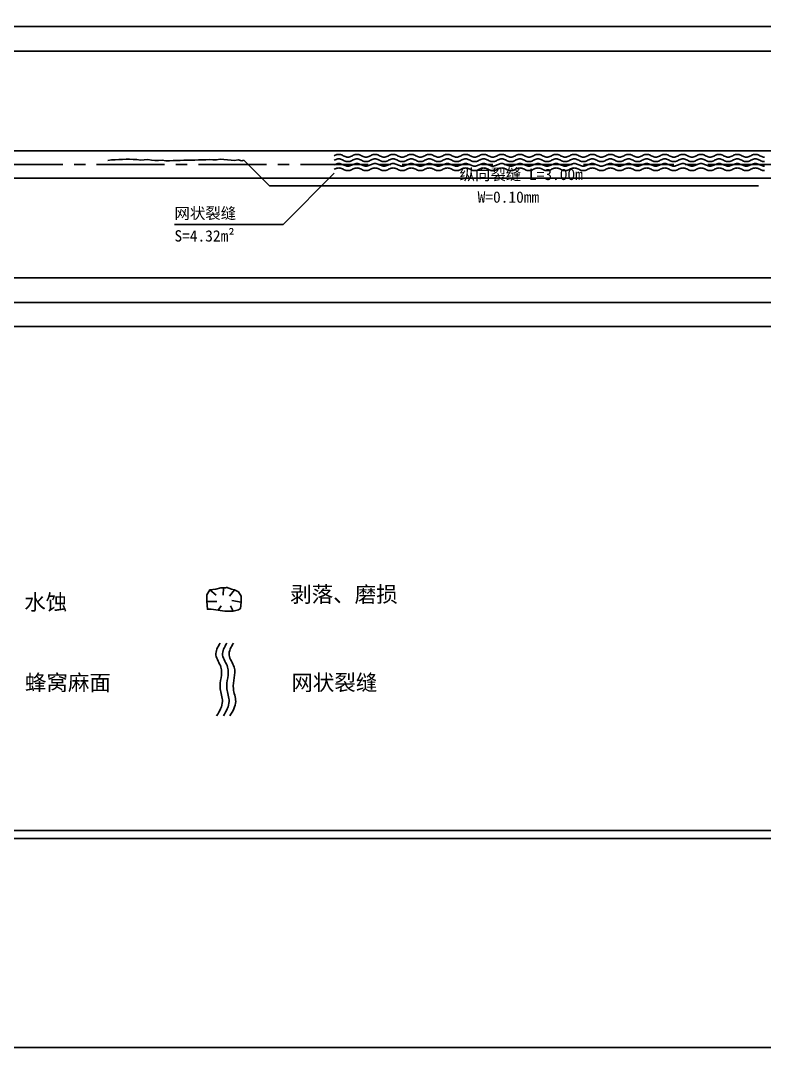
# Model space of a CAD drawing. Header units: millimetres. Extents: x -37 to 615, y -10473 to 23.
# Drawn here: x 224.5 to 388.8, y -7154 to -6926.1 of the extents above; entities that cross this region are included whole.
import ezdxf

# ---------------------------------------------------------------- set-up
doc = ezdxf.new("R2010")
doc.units = ezdxf.units.MM
doc.linetypes.add('CENTER2', pattern=[1.125, 0.75, -0.125, 0.125, -0.125])
doc.layers.add('图层1', color=7, linetype='Continuous')
doc.styles.get("Standard").update_dxf_attribs({"font": ''})
doc.styles.get('Standard').set_extended_font_data('SimSun')

# ---------------------------------------------------------------- blocks, each defined once
blk = doc.blocks.new('adfsd')
at = {"lineweight": -2, "ltscale": 0.5}
for p, q in [((1140.8968, -3083.6944), (1140.9363, -3083.7288)), ((1140.9831, -3083.682), (1140.9811, -3083.7288)), ((1141.0531, -3083.6944), (1141.0217, -3083.7349)), ((1140.8762, -3083.7683), (1140.9404, -3083.7694)), ((1141.0942, -3083.7725), (1141.036, -3083.7633)), ((1140.9482, -3083.8238), (1140.9689, -3083.7958)), ((1141.0448, -3083.83), (1141.0278, -3083.7958))]:
    blk.add_line(p, q, dxfattribs=at)
blk.add_lwpolyline([(1140.9996, -3083.682), (1140.9667, -3083.682), (1140.9338, -3083.6903), (1140.8968, -3083.6944), (1140.8762, -3083.7272), (1140.8762, -3083.7683), (1140.8803, -3083.8177), (1140.905, -3083.8177), (1140.9914, -3083.83), (1141.0448, -3083.83), (1141.0777, -3083.8218), (1141.0901, -3083.8136), (1141.0942, -3083.7725), (1141.0942, -3083.7355), (1141.0777, -3083.7067), (1141.0531, -3083.6944), (1141.0325, -3083.6903), (1140.9996, -3083.6779)], dxfattribs=at)

msp = doc.modelspace()

# ---------------------------------------------------------------- linework, layer by layer
at = {"color": 0}
for p, q in [((83.82, -6927.41), (483.82, -6927.41)), ((83.82, -6932.91), (483.82, -6932.91)), ((83.82, -6954.91), (483.82, -6954.91)), ((83.82, -6960.91), (483.82, -6960.91)), ((83.82, -6982.91), (483.82, -6982.91)), ((83.82, -6988.41), (483.82, -6988.41)), ((83.82, -6993.66), (483.82, -6993.66))]:
    msp.add_line(p, q, dxfattribs=at)
at = {"color": 1, "linetype": 'CENTER2', "ltscale": 20}
msp.add_line((83.82, -6957.91), (483.82, -6957.91), dxfattribs=at)
at = {"color": 0, "linetype": 'ByBlock'}
msp.add_line((529.17, -7105), (0, -7105), dxfattribs=at)
at = {"color": 3, "linetype": 'ByBlock'}
for points in [[(-36.77, -6691.81), (615.38, -6691.81), (615.38, -7152.93), (-36.77, -7152.93)], [(-36.77, -7106.81), (615.38, -7106.81), (615.38, -7567.93), (-36.77, -7567.93)]]:
    msp.add_lwpolyline(points, close=True, dxfattribs=at)
at = {"color": 7}
for points in [[(293.8, -6955.97), (294, -6955.88), (294.2, -6955.8), (294.4, -6955.73), (294.6, -6955.69), (294.8, -6955.67), (295, -6955.69), (295.2, -6955.73), (295.4, -6955.8), (295.6, -6955.88), (295.8, -6955.97), (296, -6956.07), (296.2, -6956.15), (296.4, -6956.22), (296.6, -6956.26), (296.8, -6956.27), (297, -6956.26), (297.2, -6956.22), (297.4, -6956.15), (297.6, -6956.07), (297.8, -6955.97), (298, -6955.88), (298.2, -6955.8), (298.4, -6955.73), (298.6, -6955.69), (298.8, -6955.67), (299, -6955.69), (299.2, -6955.73), (299.4, -6955.8), (299.6, -6955.88), (299.8, -6955.97), (300, -6956.07), (300.2, -6956.15), (300.4, -6956.22), (300.6, -6956.26), (300.8, -6956.27), (301, -6956.26), (301.2, -6956.22), (301.4, -6956.15), (301.6, -6956.07), (301.8, -6955.97), (302, -6955.88), (302.2, -6955.8), (302.4, -6955.73), (302.6, -6955.69), (302.8, -6955.67), (303, -6955.69), (303.2, -6955.73), (303.4, -6955.8), (303.6, -6955.88), (303.8, -6955.97), (304, -6956.07), (304.2, -6956.15), (304.4, -6956.22), (304.6, -6956.26), (304.8, -6956.27), (305, -6956.26), (305.2, -6956.22), (305.4, -6956.15), (305.6, -6956.07), (305.8, -6955.97), (306, -6955.88), (306.2, -6955.8), (306.4, -6955.73), (306.6, -6955.69), (306.8, -6955.67), (307, -6955.69), (307.2, -6955.73), (307.4, -6955.8), (307.6, -6955.88), (307.8, -6955.97), (308, -6956.07), (308.2, -6956.15), (308.4, -6956.22), (308.6, -6956.26), (308.8, -6956.27), (309, -6956.26), (309.2, -6956.22), (309.4, -6956.15), (309.6, -6956.07), (309.8, -6955.97), (310, -6955.88), (310.2, -6955.8), (310.4, -6955.73), (310.6, -6955.69), (310.8, -6955.67), (311, -6955.69), (311.2, -6955.73), (311.4, -6955.8), (311.6, -6955.88), (311.8, -6955.97), (312, -6956.07), (312.2, -6956.15), (312.4, -6956.22), (312.6, -6956.26), (312.8, -6956.27), (313, -6956.26), (313.2, -6956.22), (313.4, -6956.15), (313.6, -6956.07), (313.8, -6955.97), (314, -6955.88), (314.2, -6955.8), (314.4, -6955.73), (314.6, -6955.69), (314.8, -6955.67), (315, -6955.69), (315.2, -6955.73), (315.4, -6955.8), (315.6, -6955.88), (315.8, -6955.97), (316, -6956.07), (316.2, -6956.15), (316.4, -6956.22), (316.6, -6956.26), (316.8, -6956.27), (317, -6956.26), (317.2, -6956.22), (317.4, -6956.15), (317.6, -6956.07), (317.8, -6955.97), (318, -6955.88), (318.2, -6955.8), (318.4, -6955.73), (318.6, -6955.69), (318.8, -6955.67), (319, -6955.69), (319.2, -6955.73), (319.4, -6955.8), (319.6, -6955.88), (319.8, -6955.97), (320, -6956.07), (320.2, -6956.15), (320.4, -6956.22), (320.6, -6956.26), (320.8, -6956.27), (321, -6956.26), (321.2, -6956.22), (321.4, -6956.15), (321.6, -6956.07), (321.8, -6955.97), (322, -6955.88), (322.2, -6955.8), (322.4, -6955.73), (322.6, -6955.69), (322.8, -6955.67), (323, -6955.69), (323.2, -6955.73), (323.4, -6955.8), (323.6, -6955.88), (323.8, -6955.97), (324, -6956.07), (324.2, -6956.15), (324.4, -6956.22), (324.6, -6956.26), (324.8, -6956.27), (325, -6956.26), (325.2, -6956.22), (325.4, -6956.15), (325.6, -6956.07), (325.8, -6955.97), (326, -6955.88), (326.2, -6955.8), (326.4, -6955.73), (326.6, -6955.69), (326.8, -6955.67), (327, -6955.69), (327.2, -6955.73), (327.4, -6955.8), (327.6, -6955.88), (327.8, -6955.97), (328, -6956.07), (328.2, -6956.15), (328.4, -6956.22), (328.6, -6956.26), (328.8, -6956.27), (329, -6956.26), (329.2, -6956.22), (329.4, -6956.15), (329.6, -6956.07), (329.8, -6955.97), (330, -6955.88), (330.2, -6955.8), (330.4, -6955.73), (330.6, -6955.69), (330.8, -6955.67), (331, -6955.69), (331.2, -6955.73), (331.4, -6955.8), (331.6, -6955.88), (331.8, -6955.97), (332, -6956.07), (332.2, -6956.15), (332.4, -6956.22), (332.6, -6956.26), (332.8, -6956.27), (333, -6956.26), (333.2, -6956.22), (333.4, -6956.15), (333.6, -6956.07), (333.8, -6955.97), (334, -6955.88), (334.2, -6955.8), (334.4, -6955.73), (334.6, -6955.69), (334.8, -6955.67), (335, -6955.69), (335.2, -6955.73), (335.4, -6955.8), (335.6, -6955.88), (335.8, -6955.97), (336, -6956.07), (336.2, -6956.15), (336.4, -6956.22), (336.6, -6956.26), (336.8, -6956.27), (337, -6956.26), (337.2, -6956.22), (337.4, -6956.15), (337.6, -6956.07), (337.8, -6955.97), (338, -6955.88), (338.2, -6955.8), (338.4, -6955.73), (338.6, -6955.69), (338.8, -6955.67), (339, -6955.69), (339.2, -6955.73), (339.4, -6955.8), (339.6, -6955.88), (339.8, -6955.97), (340, -6956.07), (340.2, -6956.15), (340.4, -6956.22), (340.6, -6956.26), (340.8, -6956.27), (341, -6956.26), (341.2, -6956.22), (341.4, -6956.15), (341.6, -6956.07), (341.8, -6955.97), (342, -6955.88), (342.2, -6955.8), (342.4, -6955.73), (342.6, -6955.69), (342.8, -6955.67), (343, -6955.69), (343.2, -6955.73), (343.4, -6955.8), (343.6, -6955.88), (343.8, -6955.97), (344, -6956.07), (344.2, -6956.15), (344.4, -6956.22), (344.6, -6956.26), (344.8, -6956.27), (345, -6956.26), (345.2, -6956.22), (345.4, -6956.15), (345.6, -6956.07), (345.8, -6955.97), (346, -6955.88), (346.2, -6955.8), (346.4, -6955.73), (346.6, -6955.69), (346.8, -6955.67), (347, -6955.69), (347.2, -6955.73), (347.4, -6955.8), (347.6, -6955.88), (347.8, -6955.97), (348, -6956.07), (348.2, -6956.15), (348.4, -6956.22), (348.6, -6956.26), (348.8, -6956.27), (349, -6956.26), (349.2, -6956.22), (349.4, -6956.15), (349.6, -6956.07), (349.8, -6955.97), (350, -6955.88), (350.2, -6955.8), (350.4, -6955.73), (350.6, -6955.69), (350.8, -6955.67), (351, -6955.69), (351.2, -6955.73), (351.4, -6955.8), (351.6, -6955.88), (351.8, -6955.97), (352, -6956.07), (352.2, -6956.15), (352.4, -6956.22), (352.6, -6956.26), (352.8, -6956.27), (353, -6956.26), (353.2, -6956.22), (353.4, -6956.15), (353.6, -6956.07), (353.8, -6955.97), (354, -6955.88), (354.2, -6955.8), (354.4, -6955.73), (354.6, -6955.69), (354.8, -6955.67), (355, -6955.69), (355.2, -6955.73), (355.4, -6955.8), (355.6, -6955.88), (355.8, -6955.97), (356, -6956.07), (356.2, -6956.15), (356.4, -6956.22), (356.6, -6956.26), (356.8, -6956.27), (357, -6956.26), (357.2, -6956.22), (357.4, -6956.15), (357.6, -6956.07), (357.8, -6955.97), (358, -6955.88), (358.2, -6955.8), (358.4, -6955.73), (358.6, -6955.69), (358.8, -6955.67), (359, -6955.69), (359.2, -6955.73), (359.4, -6955.8), (359.6, -6955.88), (359.8, -6955.97), (360, -6956.07), (360.2, -6956.15), (360.4, -6956.22), (360.6, -6956.26), (360.8, -6956.27), (361, -6956.26), (361.2, -6956.22), (361.4, -6956.15), (361.6, -6956.07), (361.8, -6955.97), (362, -6955.88), (362.2, -6955.8), (362.4, -6955.73), (362.6, -6955.69), (362.8, -6955.67), (363, -6955.69), (363.2, -6955.73), (363.4, -6955.8), (363.6, -6955.88), (363.8, -6955.97), (364, -6956.07), (364.2, -6956.15), (364.4, -6956.22), (364.6, -6956.26), (364.8, -6956.27), (365, -6956.26), (365.2, -6956.22), (365.4, -6956.15), (365.6, -6956.07), (365.8, -6955.97), (366, -6955.88), (366.2, -6955.8), (366.4, -6955.73), (366.6, -6955.69), (366.8, -6955.67), (367, -6955.69), (367.2, -6955.73), (367.4, -6955.8), (367.6, -6955.88), (367.8, -6955.97), (368, -6956.07), (368.2, -6956.15), (368.4, -6956.22), (368.6, -6956.26), (368.8, -6956.27), (369, -6956.26), (369.2, -6956.22), (369.4, -6956.15), (369.6, -6956.07), (369.8, -6955.97), (370, -6955.88), (370.2, -6955.8), (370.4, -6955.73), (370.6, -6955.69), (370.8, -6955.67), (371, -6955.69), (371.2, -6955.73), (371.4, -6955.8), (371.6, -6955.88), (371.8, -6955.97), (372, -6956.07), (372.2, -6956.15), (372.4, -6956.22), (372.6, -6956.26), (372.8, -6956.27), (373, -6956.26), (373.2, -6956.22), (373.4, -6956.15), (373.6, -6956.07), (373.8, -6955.97), (374, -6955.88), (374.2, -6955.8), (374.4, -6955.73), (374.6, -6955.69), (374.8, -6955.67), (375, -6955.69), (375.2, -6955.73), (375.4, -6955.8), (375.6, -6955.88), (375.8, -6955.97), (376, -6956.07), (376.2, -6956.15), (376.4, -6956.22), (376.6, -6956.26), (376.8, -6956.27), (377, -6956.26), (377.2, -6956.22), (377.4, -6956.15), (377.6, -6956.07), (377.8, -6955.97), (378, -6955.88), (378.2, -6955.8), (378.4, -6955.73), (378.6, -6955.69), (378.8, -6955.67), (379, -6955.69), (379.2, -6955.73), (379.4, -6955.8), (379.6, -6955.88), (379.8, -6955.97), (380, -6956.07), (380.2, -6956.15), (380.4, -6956.22), (380.6, -6956.26), (380.8, -6956.27), (381, -6956.26), (381.2, -6956.22), (381.4, -6956.15), (381.6, -6956.07), (381.8, -6955.97), (382, -6955.88), (382.2, -6955.8), (382.4, -6955.73), (382.6, -6955.69), (382.8, -6955.67), (383, -6955.69), (383.2, -6955.73), (383.4, -6955.8), (383.6, -6955.88), (383.8, -6955.97), (384, -6956.07), (384.2, -6956.15), (384.4, -6956.22), (384.6, -6956.26), (384.8, -6956.27), (385, -6956.26), (385.2, -6956.22), (385.4, -6956.15), (385.6, -6956.07), (385.8, -6955.97), (386, -6955.88), (386.2, -6955.8), (386.4, -6955.73), (386.6, -6955.69), (386.8, -6955.67), (387, -6955.69), (387.2, -6955.73), (387.4, -6955.8), (387.6, -6955.88), (387.8, -6955.97), (388, -6956.07), (388.2, -6956.15), (388.4, -6956.22), (388.6, -6956.26), (388.8, -6956.27)], [(243.8, -6957.03), (244.6, -6956.87), (245.4, -6956.91), (246.2, -6956.79), (247, -6956.78), (247.8, -6956.72), (248.6, -6956.72), (249.4, -6956.84), (250.2, -6956.8), (251, -6956.92), (251.8, -6956.91), (252.6, -6956.82), (253.4, -6956.92), (254.2, -6957.02), (255, -6957.01), (255.8, -6956.97), (256.6, -6957.12), (257.4, -6957.12), (258.2, -6957.04), (259, -6957.02), (259.8, -6957.03), (260.6, -6956.97), (261.4, -6956.96), (262.2, -6956.93), (263, -6956.92), (263.8, -6956.86), (264.6, -6956.87), (265.4, -6956.85), (266.2, -6956.83), (267, -6956.86), (267.8, -6956.85), (268.6, -6956.72), (269.4, -6956.83), (270.2, -6956.91), (271, -6956.97), (271.8, -6957.02), (272.6, -6956.9), (273.4, -6957.09), (273.8, -6956.95)], [(273.8, -6956.95), (279.46, -6962.6), (387.46, -6962.6)], [(293.8, -6956.97), (294, -6956.88), (294.2, -6956.8), (294.4, -6956.73), (294.6, -6956.69), (294.8, -6956.67), (295, -6956.69), (295.2, -6956.73), (295.4, -6956.8), (295.6, -6956.88), (295.8, -6956.97), (296, -6957.07), (296.2, -6957.15), (296.4, -6957.22), (296.6, -6957.26), (296.8, -6957.27), (297, -6957.26), (297.2, -6957.22), (297.4, -6957.15), (297.6, -6957.07), (297.8, -6956.97), (298, -6956.88), (298.2, -6956.8), (298.4, -6956.73), (298.6, -6956.69), (298.8, -6956.67), (299, -6956.69), (299.2, -6956.73), (299.4, -6956.8), (299.6, -6956.88), (299.8, -6956.97), (300, -6957.07), (300.2, -6957.15), (300.4, -6957.22), (300.6, -6957.26), (300.8, -6957.27), (301, -6957.26), (301.2, -6957.22), (301.4, -6957.15), (301.6, -6957.07), (301.8, -6956.97), (302, -6956.88), (302.2, -6956.8), (302.4, -6956.73), (302.6, -6956.69), (302.8, -6956.67), (303, -6956.69), (303.2, -6956.73), (303.4, -6956.8), (303.6, -6956.88), (303.8, -6956.97), (304, -6957.07), (304.2, -6957.15), (304.4, -6957.22), (304.6, -6957.26), (304.8, -6957.27), (305, -6957.26), (305.2, -6957.22), (305.4, -6957.15), (305.6, -6957.07), (305.8, -6956.97), (306, -6956.88), (306.2, -6956.8), (306.4, -6956.73), (306.6, -6956.69), (306.8, -6956.67), (307, -6956.69), (307.2, -6956.73), (307.4, -6956.8), (307.6, -6956.88), (307.8, -6956.97), (308, -6957.07), (308.2, -6957.15), (308.4, -6957.22), (308.6, -6957.26), (308.8, -6957.27), (309, -6957.26), (309.2, -6957.22), (309.4, -6957.15), (309.6, -6957.07), (309.8, -6956.97), (310, -6956.88), (310.2, -6956.8), (310.4, -6956.73), (310.6, -6956.69), (310.8, -6956.67), (311, -6956.69), (311.2, -6956.73), (311.4, -6956.8), (311.6, -6956.88), (311.8, -6956.97), (312, -6957.07), (312.2, -6957.15), (312.4, -6957.22), (312.6, -6957.26), (312.8, -6957.27), (313, -6957.26), (313.2, -6957.22), (313.4, -6957.15), (313.6, -6957.07), (313.8, -6956.97), (314, -6956.88), (314.2, -6956.8), (314.4, -6956.73), (314.6, -6956.69), (314.8, -6956.67), (315, -6956.69), (315.2, -6956.73), (315.4, -6956.8), (315.6, -6956.88), (315.8, -6956.97), (316, -6957.07), (316.2, -6957.15), (316.4, -6957.22), (316.6, -6957.26), (316.8, -6957.27), (317, -6957.26), (317.2, -6957.22), (317.4, -6957.15), (317.6, -6957.07), (317.8, -6956.97), (318, -6956.88), (318.2, -6956.8), (318.4, -6956.73), (318.6, -6956.69), (318.8, -6956.67), (319, -6956.69), (319.2, -6956.73), (319.4, -6956.8), (319.6, -6956.88), (319.8, -6956.97), (320, -6957.07), (320.2, -6957.15), (320.4, -6957.22), (320.6, -6957.26), (320.8, -6957.27), (321, -6957.26), (321.2, -6957.22), (321.4, -6957.15), (321.6, -6957.07), (321.8, -6956.97), (322, -6956.88), (322.2, -6956.8), (322.4, -6956.73), (322.6, -6956.69), (322.8, -6956.67), (323, -6956.69), (323.2, -6956.73), (323.4, -6956.8), (323.6, -6956.88), (323.8, -6956.97), (324, -6957.07), (324.2, -6957.15), (324.4, -6957.22), (324.6, -6957.26), (324.8, -6957.27), (325, -6957.26), (325.2, -6957.22), (325.4, -6957.15), (325.6, -6957.07), (325.8, -6956.97), (326, -6956.88), (326.2, -6956.8), (326.4, -6956.73), (326.6, -6956.69), (326.8, -6956.67), (327, -6956.69), (327.2, -6956.73), (327.4, -6956.8), (327.6, -6956.88), (327.8, -6956.97), (328, -6957.07), (328.2, -6957.15), (328.4, -6957.22), (328.6, -6957.26), (328.8, -6957.27), (329, -6957.26), (329.2, -6957.22), (329.4, -6957.15), (329.6, -6957.07), (329.8, -6956.97), (330, -6956.88), (330.2, -6956.8), (330.4, -6956.73), (330.6, -6956.69), (330.8, -6956.67), (331, -6956.69), (331.2, -6956.73), (331.4, -6956.8), (331.6, -6956.88), (331.8, -6956.97), (332, -6957.07), (332.2, -6957.15), (332.4, -6957.22), (332.6, -6957.26), (332.8, -6957.27), (333, -6957.26), (333.2, -6957.22), (333.4, -6957.15), (333.6, -6957.07), (333.8, -6956.97), (334, -6956.88), (334.2, -6956.8), (334.4, -6956.73), (334.6, -6956.69), (334.8, -6956.67), (335, -6956.69), (335.2, -6956.73), (335.4, -6956.8), (335.6, -6956.88), (335.8, -6956.97), (336, -6957.07), (336.2, -6957.15), (336.4, -6957.22), (336.6, -6957.26), (336.8, -6957.27), (337, -6957.26), (337.2, -6957.22), (337.4, -6957.15), (337.6, -6957.07), (337.8, -6956.97), (338, -6956.88), (338.2, -6956.8), (338.4, -6956.73), (338.6, -6956.69), (338.8, -6956.67), (339, -6956.69), (339.2, -6956.73), (339.4, -6956.8), (339.6, -6956.88), (339.8, -6956.97), (340, -6957.07), (340.2, -6957.15), (340.4, -6957.22), (340.6, -6957.26), (340.8, -6957.27), (341, -6957.26), (341.2, -6957.22), (341.4, -6957.15), (341.6, -6957.07), (341.8, -6956.97), (342, -6956.88), (342.2, -6956.8), (342.4, -6956.73), (342.6, -6956.69), (342.8, -6956.67), (343, -6956.69), (343.2, -6956.73), (343.4, -6956.8), (343.6, -6956.88), (343.8, -6956.97), (344, -6957.07), (344.2, -6957.15), (344.4, -6957.22), (344.6, -6957.26), (344.8, -6957.27), (345, -6957.26), (345.2, -6957.22), (345.4, -6957.15), (345.6, -6957.07), (345.8, -6956.97), (346, -6956.88), (346.2, -6956.8), (346.4, -6956.73), (346.6, -6956.69), (346.8, -6956.67), (347, -6956.69), (347.2, -6956.73), (347.4, -6956.8), (347.6, -6956.88), (347.8, -6956.97), (348, -6957.07), (348.2, -6957.15), (348.4, -6957.22), (348.6, -6957.26), (348.8, -6957.27), (349, -6957.26), (349.2, -6957.22), (349.4, -6957.15), (349.6, -6957.07), (349.8, -6956.97), (350, -6956.88), (350.2, -6956.8), (350.4, -6956.73), (350.6, -6956.69), (350.8, -6956.67), (351, -6956.69), (351.2, -6956.73), (351.4, -6956.8), (351.6, -6956.88), (351.8, -6956.97), (352, -6957.07), (352.2, -6957.15), (352.4, -6957.22), (352.6, -6957.26), (352.8, -6957.27), (353, -6957.26), (353.2, -6957.22), (353.4, -6957.15), (353.6, -6957.07), (353.8, -6956.97), (354, -6956.88), (354.2, -6956.8), (354.4, -6956.73), (354.6, -6956.69), (354.8, -6956.67), (355, -6956.69), (355.2, -6956.73), (355.4, -6956.8), (355.6, -6956.88), (355.8, -6956.97), (356, -6957.07), (356.2, -6957.15), (356.4, -6957.22), (356.6, -6957.26), (356.8, -6957.27), (357, -6957.26), (357.2, -6957.22), (357.4, -6957.15), (357.6, -6957.07), (357.8, -6956.97), (358, -6956.88), (358.2, -6956.8), (358.4, -6956.73), (358.6, -6956.69), (358.8, -6956.67), (359, -6956.69), (359.2, -6956.73), (359.4, -6956.8), (359.6, -6956.88), (359.8, -6956.97), (360, -6957.07), (360.2, -6957.15), (360.4, -6957.22), (360.6, -6957.26), (360.8, -6957.27), (361, -6957.26), (361.2, -6957.22), (361.4, -6957.15), (361.6, -6957.07), (361.8, -6956.97), (362, -6956.88), (362.2, -6956.8), (362.4, -6956.73), (362.6, -6956.69), (362.8, -6956.67), (363, -6956.69), (363.2, -6956.73), (363.4, -6956.8), (363.6, -6956.88), (363.8, -6956.97), (364, -6957.07), (364.2, -6957.15), (364.4, -6957.22), (364.6, -6957.26), (364.8, -6957.27), (365, -6957.26), (365.2, -6957.22), (365.4, -6957.15), (365.6, -6957.07), (365.8, -6956.97), (366, -6956.88), (366.2, -6956.8), (366.4, -6956.73), (366.6, -6956.69), (366.8, -6956.67), (367, -6956.69), (367.2, -6956.73), (367.4, -6956.8), (367.6, -6956.88), (367.8, -6956.97), (368, -6957.07), (368.2, -6957.15), (368.4, -6957.22), (368.6, -6957.26), (368.8, -6957.27), (369, -6957.26), (369.2, -6957.22), (369.4, -6957.15), (369.6, -6957.07), (369.8, -6956.97), (370, -6956.88), (370.2, -6956.8), (370.4, -6956.73), (370.6, -6956.69), (370.8, -6956.67), (371, -6956.69), (371.2, -6956.73), (371.4, -6956.8), (371.6, -6956.88), (371.8, -6956.97), (372, -6957.07), (372.2, -6957.15), (372.4, -6957.22), (372.6, -6957.26), (372.8, -6957.27), (373, -6957.26), (373.2, -6957.22), (373.4, -6957.15), (373.6, -6957.07), (373.8, -6956.97), (374, -6956.88), (374.2, -6956.8), (374.4, -6956.73), (374.6, -6956.69), (374.8, -6956.67), (375, -6956.69), (375.2, -6956.73), (375.4, -6956.8), (375.6, -6956.88), (375.8, -6956.97), (376, -6957.07), (376.2, -6957.15), (376.4, -6957.22), (376.6, -6957.26), (376.8, -6957.27), (377, -6957.26), (377.2, -6957.22), (377.4, -6957.15), (377.6, -6957.07), (377.8, -6956.97), (378, -6956.88), (378.2, -6956.8), (378.4, -6956.73), (378.6, -6956.69), (378.8, -6956.67), (379, -6956.69), (379.2, -6956.73), (379.4, -6956.8), (379.6, -6956.88), (379.8, -6956.97), (380, -6957.07), (380.2, -6957.15), (380.4, -6957.22), (380.6, -6957.26), (380.8, -6957.27), (381, -6957.26), (381.2, -6957.22), (381.4, -6957.15), (381.6, -6957.07), (381.8, -6956.97), (382, -6956.88), (382.2, -6956.8), (382.4, -6956.73), (382.6, -6956.69), (382.8, -6956.67), (383, -6956.69), (383.2, -6956.73), (383.4, -6956.8), (383.6, -6956.88), (383.8, -6956.97), (384, -6957.07), (384.2, -6957.15), (384.4, -6957.22), (384.6, -6957.26), (384.8, -6957.27), (385, -6957.26), (385.2, -6957.22), (385.4, -6957.15), (385.6, -6957.07), (385.8, -6956.97), (386, -6956.88), (386.2, -6956.8), (386.4, -6956.73), (386.6, -6956.69), (386.8, -6956.67), (387, -6956.69), (387.2, -6956.73), (387.4, -6956.8), (387.6, -6956.88), (387.8, -6956.97), (388, -6957.07), (388.2, -6957.15), (388.4, -6957.22), (388.6, -6957.26), (388.8, -6957.27)], [(293.8, -6957.97), (294, -6957.88), (294.2, -6957.8), (294.4, -6957.73), (294.6, -6957.69), (294.8, -6957.67), (295, -6957.69), (295.2, -6957.73), (295.4, -6957.8), (295.6, -6957.88), (295.8, -6957.97), (296, -6958.07), (296.2, -6958.15), (296.4, -6958.22), (296.6, -6958.26), (296.8, -6958.27), (297, -6958.26), (297.2, -6958.22), (297.4, -6958.15), (297.6, -6958.07), (297.8, -6957.97), (298, -6957.88), (298.2, -6957.8), (298.4, -6957.73), (298.6, -6957.69), (298.8, -6957.67), (299, -6957.69), (299.2, -6957.73), (299.4, -6957.8), (299.6, -6957.88), (299.8, -6957.97), (300, -6958.07), (300.2, -6958.15), (300.4, -6958.22), (300.6, -6958.26), (300.8, -6958.27), (301, -6958.26), (301.2, -6958.22), (301.4, -6958.15), (301.6, -6958.07), (301.8, -6957.97), (302, -6957.88), (302.2, -6957.8), (302.4, -6957.73), (302.6, -6957.69), (302.8, -6957.67), (303, -6957.69), (303.2, -6957.73), (303.4, -6957.8), (303.6, -6957.88), (303.8, -6957.97), (304, -6958.07), (304.2, -6958.15), (304.4, -6958.22), (304.6, -6958.26), (304.8, -6958.27), (305, -6958.26), (305.2, -6958.22), (305.4, -6958.15), (305.6, -6958.07), (305.8, -6957.97), (306, -6957.88), (306.2, -6957.8), (306.4, -6957.73), (306.6, -6957.69), (306.8, -6957.67), (307, -6957.69), (307.2, -6957.73), (307.4, -6957.8), (307.6, -6957.88), (307.8, -6957.97), (308, -6958.07), (308.2, -6958.15), (308.4, -6958.22), (308.6, -6958.26), (308.8, -6958.27), (309, -6958.26), (309.2, -6958.22), (309.4, -6958.15), (309.6, -6958.07), (309.8, -6957.97), (310, -6957.88), (310.2, -6957.8), (310.4, -6957.73), (310.6, -6957.69), (310.8, -6957.67), (311, -6957.69), (311.2, -6957.73), (311.4, -6957.8), (311.6, -6957.88), (311.8, -6957.97), (312, -6958.07), (312.2, -6958.15), (312.4, -6958.22), (312.6, -6958.26), (312.8, -6958.27), (313, -6958.26), (313.2, -6958.22), (313.4, -6958.15), (313.6, -6958.07), (313.8, -6957.97), (314, -6957.88), (314.2, -6957.8), (314.4, -6957.73), (314.6, -6957.69), (314.8, -6957.67), (315, -6957.69), (315.2, -6957.73), (315.4, -6957.8), (315.6, -6957.88), (315.8, -6957.97), (316, -6958.07), (316.2, -6958.15), (316.4, -6958.22), (316.6, -6958.26), (316.8, -6958.27), (317, -6958.26), (317.2, -6958.22), (317.4, -6958.15), (317.6, -6958.07), (317.8, -6957.97), (318, -6957.88), (318.2, -6957.8), (318.4, -6957.73), (318.6, -6957.69), (318.8, -6957.67), (319, -6957.69), (319.2, -6957.73), (319.4, -6957.8), (319.6, -6957.88), (319.8, -6957.97), (320, -6958.07), (320.2, -6958.15), (320.4, -6958.22), (320.6, -6958.26), (320.8, -6958.27), (321, -6958.26), (321.2, -6958.22), (321.4, -6958.15), (321.6, -6958.07), (321.8, -6957.97), (322, -6957.88), (322.2, -6957.8), (322.4, -6957.73), (322.6, -6957.69), (322.8, -6957.67), (323, -6957.69), (323.2, -6957.73), (323.4, -6957.8), (323.6, -6957.88), (323.8, -6957.97), (324, -6958.07), (324.2, -6958.15), (324.4, -6958.22), (324.6, -6958.26), (324.8, -6958.27), (325, -6958.26), (325.2, -6958.22), (325.4, -6958.15), (325.6, -6958.07), (325.8, -6957.97), (326, -6957.88), (326.2, -6957.8), (326.4, -6957.73), (326.6, -6957.69), (326.8, -6957.67), (327, -6957.69), (327.2, -6957.73), (327.4, -6957.8), (327.6, -6957.88), (327.8, -6957.97), (328, -6958.07), (328.2, -6958.15), (328.4, -6958.22), (328.6, -6958.26), (328.8, -6958.27), (329, -6958.26), (329.2, -6958.22), (329.4, -6958.15), (329.6, -6958.07), (329.8, -6957.97), (330, -6957.88), (330.2, -6957.8), (330.4, -6957.73), (330.6, -6957.69), (330.8, -6957.67), (331, -6957.69), (331.2, -6957.73), (331.4, -6957.8), (331.6, -6957.88), (331.8, -6957.97), (332, -6958.07), (332.2, -6958.15), (332.4, -6958.22), (332.6, -6958.26), (332.8, -6958.27), (333, -6958.26), (333.2, -6958.22), (333.4, -6958.15), (333.6, -6958.07), (333.8, -6957.97), (334, -6957.88), (334.2, -6957.8), (334.4, -6957.73), (334.6, -6957.69), (334.8, -6957.67), (335, -6957.69), (335.2, -6957.73), (335.4, -6957.8), (335.6, -6957.88), (335.8, -6957.97), (336, -6958.07), (336.2, -6958.15), (336.4, -6958.22), (336.6, -6958.26), (336.8, -6958.27), (337, -6958.26), (337.2, -6958.22), (337.4, -6958.15), (337.6, -6958.07), (337.8, -6957.97), (338, -6957.88), (338.2, -6957.8), (338.4, -6957.73), (338.6, -6957.69), (338.8, -6957.67), (339, -6957.69), (339.2, -6957.73), (339.4, -6957.8), (339.6, -6957.88), (339.8, -6957.97), (340, -6958.07), (340.2, -6958.15), (340.4, -6958.22), (340.6, -6958.26), (340.8, -6958.27), (341, -6958.26), (341.2, -6958.22), (341.4, -6958.15), (341.6, -6958.07), (341.8, -6957.97), (342, -6957.88), (342.2, -6957.8), (342.4, -6957.73), (342.6, -6957.69), (342.8, -6957.67), (343, -6957.69), (343.2, -6957.73), (343.4, -6957.8), (343.6, -6957.88), (343.8, -6957.97), (344, -6958.07), (344.2, -6958.15), (344.4, -6958.22), (344.6, -6958.26), (344.8, -6958.27), (345, -6958.26), (345.2, -6958.22), (345.4, -6958.15), (345.6, -6958.07), (345.8, -6957.97), (346, -6957.88), (346.2, -6957.8), (346.4, -6957.73), (346.6, -6957.69), (346.8, -6957.67), (347, -6957.69), (347.2, -6957.73), (347.4, -6957.8), (347.6, -6957.88), (347.8, -6957.97), (348, -6958.07), (348.2, -6958.15), (348.4, -6958.22), (348.6, -6958.26), (348.8, -6958.27), (349, -6958.26), (349.2, -6958.22), (349.4, -6958.15), (349.6, -6958.07), (349.8, -6957.97), (350, -6957.88), (350.2, -6957.8), (350.4, -6957.73), (350.6, -6957.69), (350.8, -6957.67), (351, -6957.69), (351.2, -6957.73), (351.4, -6957.8), (351.6, -6957.88), (351.8, -6957.97), (352, -6958.07), (352.2, -6958.15), (352.4, -6958.22), (352.6, -6958.26), (352.8, -6958.27), (353, -6958.26), (353.2, -6958.22), (353.4, -6958.15), (353.6, -6958.07), (353.8, -6957.97), (354, -6957.88), (354.2, -6957.8), (354.4, -6957.73), (354.6, -6957.69), (354.8, -6957.67), (355, -6957.69), (355.2, -6957.73), (355.4, -6957.8), (355.6, -6957.88), (355.8, -6957.97), (356, -6958.07), (356.2, -6958.15), (356.4, -6958.22), (356.6, -6958.26), (356.8, -6958.27), (357, -6958.26), (357.2, -6958.22), (357.4, -6958.15), (357.6, -6958.07), (357.8, -6957.97), (358, -6957.88), (358.2, -6957.8), (358.4, -6957.73), (358.6, -6957.69), (358.8, -6957.67), (359, -6957.69), (359.2, -6957.73), (359.4, -6957.8), (359.6, -6957.88), (359.8, -6957.97), (360, -6958.07), (360.2, -6958.15), (360.4, -6958.22), (360.6, -6958.26), (360.8, -6958.27), (361, -6958.26), (361.2, -6958.22), (361.4, -6958.15), (361.6, -6958.07), (361.8, -6957.97), (362, -6957.88), (362.2, -6957.8), (362.4, -6957.73), (362.6, -6957.69), (362.8, -6957.67), (363, -6957.69), (363.2, -6957.73), (363.4, -6957.8), (363.6, -6957.88), (363.8, -6957.97), (364, -6958.07), (364.2, -6958.15), (364.4, -6958.22), (364.6, -6958.26), (364.8, -6958.27), (365, -6958.26), (365.2, -6958.22), (365.4, -6958.15), (365.6, -6958.07), (365.8, -6957.97), (366, -6957.88), (366.2, -6957.8), (366.4, -6957.73), (366.6, -6957.69), (366.8, -6957.67), (367, -6957.69), (367.2, -6957.73), (367.4, -6957.8), (367.6, -6957.88), (367.8, -6957.97), (368, -6958.07), (368.2, -6958.15), (368.4, -6958.22), (368.6, -6958.26), (368.8, -6958.27), (369, -6958.26), (369.2, -6958.22), (369.4, -6958.15), (369.6, -6958.07), (369.8, -6957.97), (370, -6957.88), (370.2, -6957.8), (370.4, -6957.73), (370.6, -6957.69), (370.8, -6957.67), (371, -6957.69), (371.2, -6957.73), (371.4, -6957.8), (371.6, -6957.88), (371.8, -6957.97), (372, -6958.07), (372.2, -6958.15), (372.4, -6958.22), (372.6, -6958.26), (372.8, -6958.27), (373, -6958.26), (373.2, -6958.22), (373.4, -6958.15), (373.6, -6958.07), (373.8, -6957.97), (374, -6957.88), (374.2, -6957.8), (374.4, -6957.73), (374.6, -6957.69), (374.8, -6957.67), (375, -6957.69), (375.2, -6957.73), (375.4, -6957.8), (375.6, -6957.88), (375.8, -6957.97), (376, -6958.07), (376.2, -6958.15), (376.4, -6958.22), (376.6, -6958.26), (376.8, -6958.27), (377, -6958.26), (377.2, -6958.22), (377.4, -6958.15), (377.6, -6958.07), (377.8, -6957.97), (378, -6957.88), (378.2, -6957.8), (378.4, -6957.73), (378.6, -6957.69), (378.8, -6957.67), (379, -6957.69), (379.2, -6957.73), (379.4, -6957.8), (379.6, -6957.88), (379.8, -6957.97), (380, -6958.07), (380.2, -6958.15), (380.4, -6958.22), (380.6, -6958.26), (380.8, -6958.27), (381, -6958.26), (381.2, -6958.22), (381.4, -6958.15), (381.6, -6958.07), (381.8, -6957.97), (382, -6957.88), (382.2, -6957.8), (382.4, -6957.73), (382.6, -6957.69), (382.8, -6957.67), (383, -6957.69), (383.2, -6957.73), (383.4, -6957.8), (383.6, -6957.88), (383.8, -6957.97), (384, -6958.07), (384.2, -6958.15), (384.4, -6958.22), (384.6, -6958.26), (384.8, -6958.27), (385, -6958.26), (385.2, -6958.22), (385.4, -6958.15), (385.6, -6958.07), (385.8, -6957.97), (386, -6957.88), (386.2, -6957.8), (386.4, -6957.73), (386.6, -6957.69), (386.8, -6957.67), (387, -6957.69), (387.2, -6957.73), (387.4, -6957.8), (387.6, -6957.88), (387.8, -6957.97), (388, -6958.07), (388.2, -6958.15), (388.4, -6958.22), (388.6, -6958.26), (388.8, -6958.27)], [(293.8, -6959.86), (282.49, -6971.18), (258.49, -6971.18)], [(293.8, -6958.97), (294, -6958.88), (294.2, -6958.8), (294.4, -6958.73), (294.6, -6958.69), (294.8, -6958.67), (295, -6958.69), (295.2, -6958.73), (295.4, -6958.8), (295.6, -6958.88), (295.8, -6958.97), (296, -6959.07), (296.2, -6959.15), (296.4, -6959.22), (296.6, -6959.26), (296.8, -6959.27), (297, -6959.26), (297.2, -6959.22), (297.4, -6959.15), (297.6, -6959.07), (297.8, -6958.97), (298, -6958.88), (298.2, -6958.8), (298.4, -6958.73), (298.6, -6958.69), (298.8, -6958.67), (299, -6958.69), (299.2, -6958.73), (299.4, -6958.8), (299.6, -6958.88), (299.8, -6958.97), (300, -6959.07), (300.2, -6959.15), (300.4, -6959.22), (300.6, -6959.26), (300.8, -6959.27), (301, -6959.26), (301.2, -6959.22), (301.4, -6959.15), (301.6, -6959.07), (301.8, -6958.97), (302, -6958.88), (302.2, -6958.8), (302.4, -6958.73), (302.6, -6958.69), (302.8, -6958.67), (303, -6958.69), (303.2, -6958.73), (303.4, -6958.8), (303.6, -6958.88), (303.8, -6958.97), (304, -6959.07), (304.2, -6959.15), (304.4, -6959.22), (304.6, -6959.26), (304.8, -6959.27), (305, -6959.26), (305.2, -6959.22), (305.4, -6959.15), (305.6, -6959.07), (305.8, -6958.97), (306, -6958.88), (306.2, -6958.8), (306.4, -6958.73), (306.6, -6958.69), (306.8, -6958.67), (307, -6958.69), (307.2, -6958.73), (307.4, -6958.8), (307.6, -6958.88), (307.8, -6958.97), (308, -6959.07), (308.2, -6959.15), (308.4, -6959.22), (308.6, -6959.26), (308.8, -6959.27), (309, -6959.26), (309.2, -6959.22), (309.4, -6959.15), (309.6, -6959.07), (309.8, -6958.97), (310, -6958.88), (310.2, -6958.8), (310.4, -6958.73), (310.6, -6958.69), (310.8, -6958.67), (311, -6958.69), (311.2, -6958.73), (311.4, -6958.8), (311.6, -6958.88), (311.8, -6958.97), (312, -6959.07), (312.2, -6959.15), (312.4, -6959.22), (312.6, -6959.26), (312.8, -6959.27), (313, -6959.26), (313.2, -6959.22), (313.4, -6959.15), (313.6, -6959.07), (313.8, -6958.97), (314, -6958.88), (314.2, -6958.8), (314.4, -6958.73), (314.6, -6958.69), (314.8, -6958.67), (315, -6958.69), (315.2, -6958.73), (315.4, -6958.8), (315.6, -6958.88), (315.8, -6958.97), (316, -6959.07), (316.2, -6959.15), (316.4, -6959.22), (316.6, -6959.26), (316.8, -6959.27), (317, -6959.26), (317.2, -6959.22), (317.4, -6959.15), (317.6, -6959.07), (317.8, -6958.97), (318, -6958.88), (318.2, -6958.8), (318.4, -6958.73), (318.6, -6958.69), (318.8, -6958.67), (319, -6958.69), (319.2, -6958.73), (319.4, -6958.8), (319.6, -6958.88), (319.8, -6958.97), (320, -6959.07), (320.2, -6959.15), (320.4, -6959.22), (320.6, -6959.26), (320.8, -6959.27), (321, -6959.26), (321.2, -6959.22), (321.4, -6959.15), (321.6, -6959.07), (321.8, -6958.97), (322, -6958.88), (322.2, -6958.8), (322.4, -6958.73), (322.6, -6958.69), (322.8, -6958.67), (323, -6958.69), (323.2, -6958.73), (323.4, -6958.8), (323.6, -6958.88), (323.8, -6958.97), (324, -6959.07), (324.2, -6959.15), (324.4, -6959.22), (324.6, -6959.26), (324.8, -6959.27), (325, -6959.26), (325.2, -6959.22), (325.4, -6959.15), (325.6, -6959.07), (325.8, -6958.97), (326, -6958.88), (326.2, -6958.8), (326.4, -6958.73), (326.6, -6958.69), (326.8, -6958.67), (327, -6958.69), (327.2, -6958.73), (327.4, -6958.8), (327.6, -6958.88), (327.8, -6958.97), (328, -6959.07), (328.2, -6959.15), (328.4, -6959.22), (328.6, -6959.26), (328.8, -6959.27), (329, -6959.26), (329.2, -6959.22), (329.4, -6959.15), (329.6, -6959.07), (329.8, -6958.97), (330, -6958.88), (330.2, -6958.8), (330.4, -6958.73), (330.6, -6958.69), (330.8, -6958.67), (331, -6958.69), (331.2, -6958.73), (331.4, -6958.8), (331.6, -6958.88), (331.8, -6958.97), (332, -6959.07), (332.2, -6959.15), (332.4, -6959.22), (332.6, -6959.26), (332.8, -6959.27), (333, -6959.26), (333.2, -6959.22), (333.4, -6959.15), (333.6, -6959.07), (333.8, -6958.97), (334, -6958.88), (334.2, -6958.8), (334.4, -6958.73), (334.6, -6958.69), (334.8, -6958.67), (335, -6958.69), (335.2, -6958.73), (335.4, -6958.8), (335.6, -6958.88), (335.8, -6958.97), (336, -6959.07), (336.2, -6959.15), (336.4, -6959.22), (336.6, -6959.26), (336.8, -6959.27), (337, -6959.26), (337.2, -6959.22), (337.4, -6959.15), (337.6, -6959.07), (337.8, -6958.97), (338, -6958.88), (338.2, -6958.8), (338.4, -6958.73), (338.6, -6958.69), (338.8, -6958.67), (339, -6958.69), (339.2, -6958.73), (339.4, -6958.8), (339.6, -6958.88), (339.8, -6958.97), (340, -6959.07), (340.2, -6959.15), (340.4, -6959.22), (340.6, -6959.26), (340.8, -6959.27), (341, -6959.26), (341.2, -6959.22), (341.4, -6959.15), (341.6, -6959.07), (341.8, -6958.97), (342, -6958.88), (342.2, -6958.8), (342.4, -6958.73), (342.6, -6958.69), (342.8, -6958.67), (343, -6958.69), (343.2, -6958.73), (343.4, -6958.8), (343.6, -6958.88), (343.8, -6958.97), (344, -6959.07), (344.2, -6959.15), (344.4, -6959.22), (344.6, -6959.26), (344.8, -6959.27), (345, -6959.26), (345.2, -6959.22), (345.4, -6959.15), (345.6, -6959.07), (345.8, -6958.97), (346, -6958.88), (346.2, -6958.8), (346.4, -6958.73), (346.6, -6958.69), (346.8, -6958.67), (347, -6958.69), (347.2, -6958.73), (347.4, -6958.8), (347.6, -6958.88), (347.8, -6958.97), (348, -6959.07), (348.2, -6959.15), (348.4, -6959.22), (348.6, -6959.26), (348.8, -6959.27), (349, -6959.26), (349.2, -6959.22), (349.4, -6959.15), (349.6, -6959.07), (349.8, -6958.97), (350, -6958.88), (350.2, -6958.8), (350.4, -6958.73), (350.6, -6958.69), (350.8, -6958.67), (351, -6958.69), (351.2, -6958.73), (351.4, -6958.8), (351.6, -6958.88), (351.8, -6958.97), (352, -6959.07), (352.2, -6959.15), (352.4, -6959.22), (352.6, -6959.26), (352.8, -6959.27), (353, -6959.26), (353.2, -6959.22), (353.4, -6959.15), (353.6, -6959.07), (353.8, -6958.97), (354, -6958.88), (354.2, -6958.8), (354.4, -6958.73), (354.6, -6958.69), (354.8, -6958.67), (355, -6958.69), (355.2, -6958.73), (355.4, -6958.8), (355.6, -6958.88), (355.8, -6958.97), (356, -6959.07), (356.2, -6959.15), (356.4, -6959.22), (356.6, -6959.26), (356.8, -6959.27), (357, -6959.26), (357.2, -6959.22), (357.4, -6959.15), (357.6, -6959.07), (357.8, -6958.97), (358, -6958.88), (358.2, -6958.8), (358.4, -6958.73), (358.6, -6958.69), (358.8, -6958.67), (359, -6958.69), (359.2, -6958.73), (359.4, -6958.8), (359.6, -6958.88), (359.8, -6958.97), (360, -6959.07), (360.2, -6959.15), (360.4, -6959.22), (360.6, -6959.26), (360.8, -6959.27), (361, -6959.26), (361.2, -6959.22), (361.4, -6959.15), (361.6, -6959.07), (361.8, -6958.97), (362, -6958.88), (362.2, -6958.8), (362.4, -6958.73), (362.6, -6958.69), (362.8, -6958.67), (363, -6958.69), (363.2, -6958.73), (363.4, -6958.8), (363.6, -6958.88), (363.8, -6958.97), (364, -6959.07), (364.2, -6959.15), (364.4, -6959.22), (364.6, -6959.26), (364.8, -6959.27), (365, -6959.26), (365.2, -6959.22), (365.4, -6959.15), (365.6, -6959.07), (365.8, -6958.97), (366, -6958.88), (366.2, -6958.8), (366.4, -6958.73), (366.6, -6958.69), (366.8, -6958.67), (367, -6958.69), (367.2, -6958.73), (367.4, -6958.8), (367.6, -6958.88), (367.8, -6958.97), (368, -6959.07), (368.2, -6959.15), (368.4, -6959.22), (368.6, -6959.26), (368.8, -6959.27), (369, -6959.26), (369.2, -6959.22), (369.4, -6959.15), (369.6, -6959.07), (369.8, -6958.97), (370, -6958.88), (370.2, -6958.8), (370.4, -6958.73), (370.6, -6958.69), (370.8, -6958.67), (371, -6958.69), (371.2, -6958.73), (371.4, -6958.8), (371.6, -6958.88), (371.8, -6958.97), (372, -6959.07), (372.2, -6959.15), (372.4, -6959.22), (372.6, -6959.26), (372.8, -6959.27), (373, -6959.26), (373.2, -6959.22), (373.4, -6959.15), (373.6, -6959.07), (373.8, -6958.97), (374, -6958.88), (374.2, -6958.8), (374.4, -6958.73), (374.6, -6958.69), (374.8, -6958.67), (375, -6958.69), (375.2, -6958.73), (375.4, -6958.8), (375.6, -6958.88), (375.8, -6958.97), (376, -6959.07), (376.2, -6959.15), (376.4, -6959.22), (376.6, -6959.26), (376.8, -6959.27), (377, -6959.26), (377.2, -6959.22), (377.4, -6959.15), (377.6, -6959.07), (377.8, -6958.97), (378, -6958.88), (378.2, -6958.8), (378.4, -6958.73), (378.6, -6958.69), (378.8, -6958.67), (379, -6958.69), (379.2, -6958.73), (379.4, -6958.8), (379.6, -6958.88), (379.8, -6958.97), (380, -6959.07), (380.2, -6959.15), (380.4, -6959.22), (380.6, -6959.26), (380.8, -6959.27), (381, -6959.26), (381.2, -6959.22), (381.4, -6959.15), (381.6, -6959.07), (381.8, -6958.97), (382, -6958.88), (382.2, -6958.8), (382.4, -6958.73), (382.6, -6958.69), (382.8, -6958.67), (383, -6958.69), (383.2, -6958.73), (383.4, -6958.8), (383.6, -6958.88), (383.8, -6958.97), (384, -6959.07), (384.2, -6959.15), (384.4, -6959.22), (384.6, -6959.26), (384.8, -6959.27), (385, -6959.26), (385.2, -6959.22), (385.4, -6959.15), (385.6, -6959.07), (385.8, -6958.97), (386, -6958.88), (386.2, -6958.8), (386.4, -6958.73), (386.6, -6958.69), (386.8, -6958.67), (387, -6958.69), (387.2, -6958.73), (387.4, -6958.8), (387.6, -6958.88), (387.8, -6958.97), (388, -6959.07), (388.2, -6959.15), (388.4, -6959.22), (388.6, -6959.26), (388.8, -6959.27)]]:
    msp.add_lwpolyline(points, dxfattribs=at)
for points in [[(268.59, -7063.64), (268.08, -7064.53), (267.03, -7066.33), (269.71, -7069.45), (267.97, -7073.1), (269.63, -7076.74), (268.46, -7078.65), (267.82, -7079.69)], [(268.59, -7063.64), (268.08, -7064.53), (267.03, -7066.33), (269.71, -7069.45), (267.97, -7073.1), (269.63, -7076.74), (268.46, -7078.65), (267.82, -7079.69)], [(270.07, -7063.64), (269.55, -7064.53), (268.51, -7066.33), (271.18, -7069.45), (269.44, -7073.1), (271.1, -7076.74), (269.94, -7078.65), (269.3, -7079.69)], [(270.07, -7063.64), (269.55, -7064.53), (268.51, -7066.33), (271.18, -7069.45), (269.44, -7073.1), (271.1, -7076.74), (269.94, -7078.65), (269.3, -7079.69)], [(271.52, -7063.64), (271, -7064.53), (269.96, -7066.33), (272.63, -7069.45), (270.89, -7073.1), (272.55, -7076.74), (271.39, -7078.65), (270.75, -7079.69)], [(271.52, -7063.64), (271, -7064.53), (269.96, -7066.33), (272.63, -7069.45), (270.89, -7073.1), (272.55, -7076.74), (271.39, -7078.65), (270.75, -7079.69)]]:
    msp.add_open_spline(points, degree=3, knots=[0, 0, 0, 0, 2.808133, 5.677796, 10.461234, 13.324406, 16.732801, 16.732801, 16.732801, 16.732801])

# ---------------------------------------------------------------- block references
at = {"xscale": 34.81359766870787, "yscale": 34.81359766870787, "zscale": 34.81359766870787}
msp.add_blockref('adfsd', (-39452.38, 100302.64), dxfattribs=at)
msp.add_blockref('adfsd', (-39452.38, 100302.64), dxfattribs=at)

# ---------------------------------------------------------------- texts
at = {"color": 7}
for s, p in [('纵向裂缝 L=3.00m', (321.46, -6961.35)), ('W=0.10mm', (325.46, -6966.35)), ('网状裂缝', (258.49, -6969.93)), ('S=4.32m²', (258.49, -6974.93))]:
    msp.add_text(s, height=2.5, dxfattribs=at).set_placement(p)
at = {"layer": '图层1', "lineweight": -2, "char_height": 3.481, "attachment_point": 1}
for s, insert in [('剥落、磨损', (284.06, -7051.11)), ('剥落、磨损', (284.06, -7051.11)), ('水蚀', (225.33, -7052.86)), ('水蚀', (225.33, -7052.86)), ('蜂窝麻面', (225.48, -7070.62)), ('蜂窝麻面', (225.48, -7070.62)), ('网状裂缝', (284.32, -7070.61)), ('网状裂缝', (284.32, -7070.61))]:
    msp.add_mtext(s, dxfattribs=dict(at, insert=insert))

doc.saveas('drawing.dxf')
